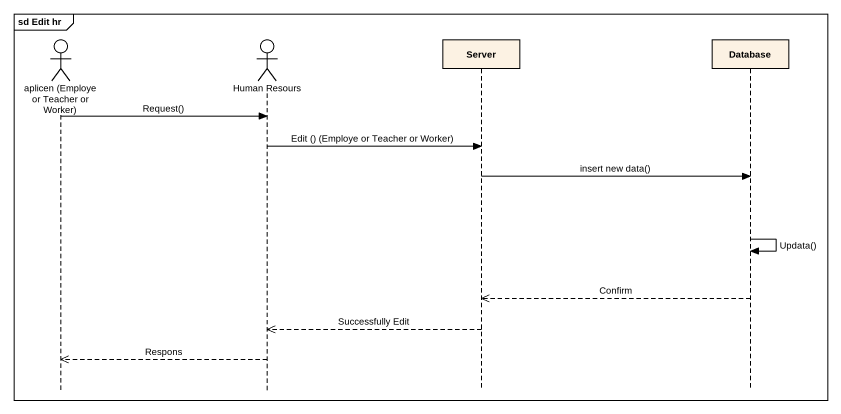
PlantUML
@startuml
mainframe sd Edit hr
hide footbox
actor "aplicen (Employe or Teacher or Worker)" as aplicen_Employe_or_Teacher
actor "Human Resours" as Human_Resours
participant Server
participant "Database" as Database_

aplicen_Employe_or_Teacher -> Human_Resours : Request()
Human_Resours -> Server : Edit () (Employe or Teacher or Worker)
Server -> Database_ : insert new data()
Database_ -> Database_ : Updata()
Database_ -->> Server : Confirm
Server -->> Human_Resours : Successfully Edit
Human_Resours -->> aplicen_Employe_or_Teacher : Respons
@enduml
